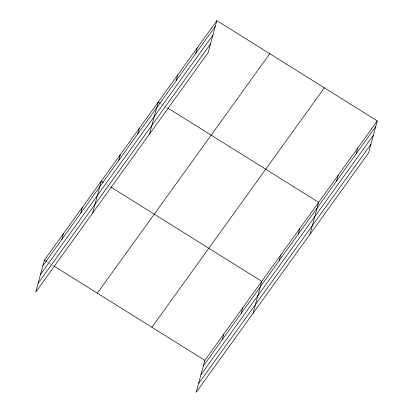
<?xml version="1.0" encoding="UTF-8"?>
<svg xmlns="http://www.w3.org/2000/svg" width="413" height="413" viewBox="0 0 413 413"><rect width="100%" height="100%" fill="white"/><g stroke="black" fill="none" stroke-linecap="round" stroke-linejoin="round"><path stroke-width="0.31" stroke-dasharray="2.06 1.55" d="M160.915 103.751L163.078 105.103M163.615 105.439L165.778 106.791M166.32 107.127L167.399 107.803M106.709 184.456L108.872 185.809M109.414 186.144L110.493 186.821M47.103 261.785L49.266 263.138M49.808 263.473L51.966 264.826M52.508 265.161L53.587 265.838"/><path stroke-width="0.62" d="M216.846 20.65L44.403 260.097L35.714 292.084L208.152 52.637L216.846 20.65L377.286 120.916L368.597 152.903L196.154 392.35L204.848 360.363L377.286 120.916M61.831 239.432L63.37 233.758M80.798 213.093L82.342 207.419M92.62 213.067L101.309 181.08L103.472 182.432M118.737 160.414L120.276 154.741M137.705 134.075L139.243 128.402M149.521 134.049L158.215 102.063L160.373 103.415M176.217 80.602L177.755 74.923M195.757 53.463L197.3 47.789M222.271 339.698L223.815 334.024M241.244 313.359L242.782 307.685M253.061 313.333L261.754 281.346L111.035 187.156M279.178 260.68L280.721 255.007M298.15 234.341L299.688 228.668M309.967 234.316L318.655 202.329L167.936 108.139M336.657 180.863L338.201 175.189M356.202 153.729L357.746 148.055M42.859 265.776L215.302 26.324M40.505 274.454L212.943 35.007M38.073 283.401L210.511 43.954M97.349 293.189L269.792 53.736M151.901 327.277L324.339 87.83M203.304 366.037L375.747 126.59M200.945 374.72L373.388 135.273M198.514 383.667L370.957 144.22M44.403 260.097L46.566 261.45M54.129 266.178L204.848 360.363"/></g></svg>
